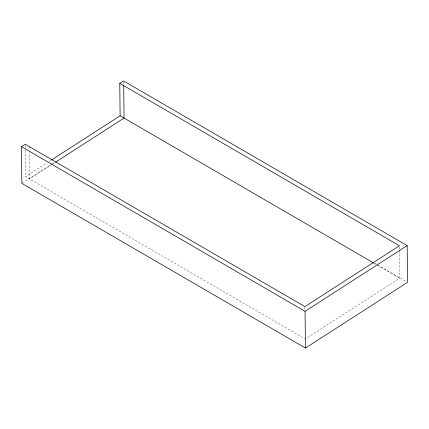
<?xml version="1.0" encoding="UTF-8"?>
<svg xmlns="http://www.w3.org/2000/svg" width="429" height="429" viewBox="0 0 429 429"><rect width="100%" height="100%" fill="white"/><g stroke="black" fill="none" stroke-linecap="round" stroke-linejoin="round"><path stroke-width="0.32" stroke-dasharray="2.15 1.61" d="M399.496 250.391L399.785 278.164L305.239 339.007L25.568 176.63L46.954 162.87M49.206 161.422L50.895 160.333M22.394 183.027L51.008 164.613M51.571 164.253L54.376 162.446M52.022 164.43L29.51 178.92L29.231 152.467M52.585 164.071L54.832 162.623M374.56 263.181L376.876 264.527M377.45 264.865L406.392 281.665M374.297 263.363L377.193 265.047M377.772 265.385L399.785 278.164M399.458 247.083L399.485 249.726M304.906 307.266L304.933 309.91M123.573 82.288L123.59 84.288M29.172 146.514L29.204 149.823M25.247 145.554L25.29 149.517M25.295 150.182L25.568 176.63"/><path stroke-width="0.64" d="M21.45 146.664L25.231 144.23L304.901 306.606L399.447 245.758L119.777 83.387L123.557 80.952L407.164 245.613L407.55 282.336L305.443 348.048L21.836 183.387L21.45 146.664L305.057 311.325L305.443 348.048M51.459 159.974L120.115 115.787L119.777 83.387M55.395 162.259L124.056 118.077L123.713 85.671M305.057 311.325L407.164 245.613M120.115 115.787L373.718 263.031"/></g></svg>
